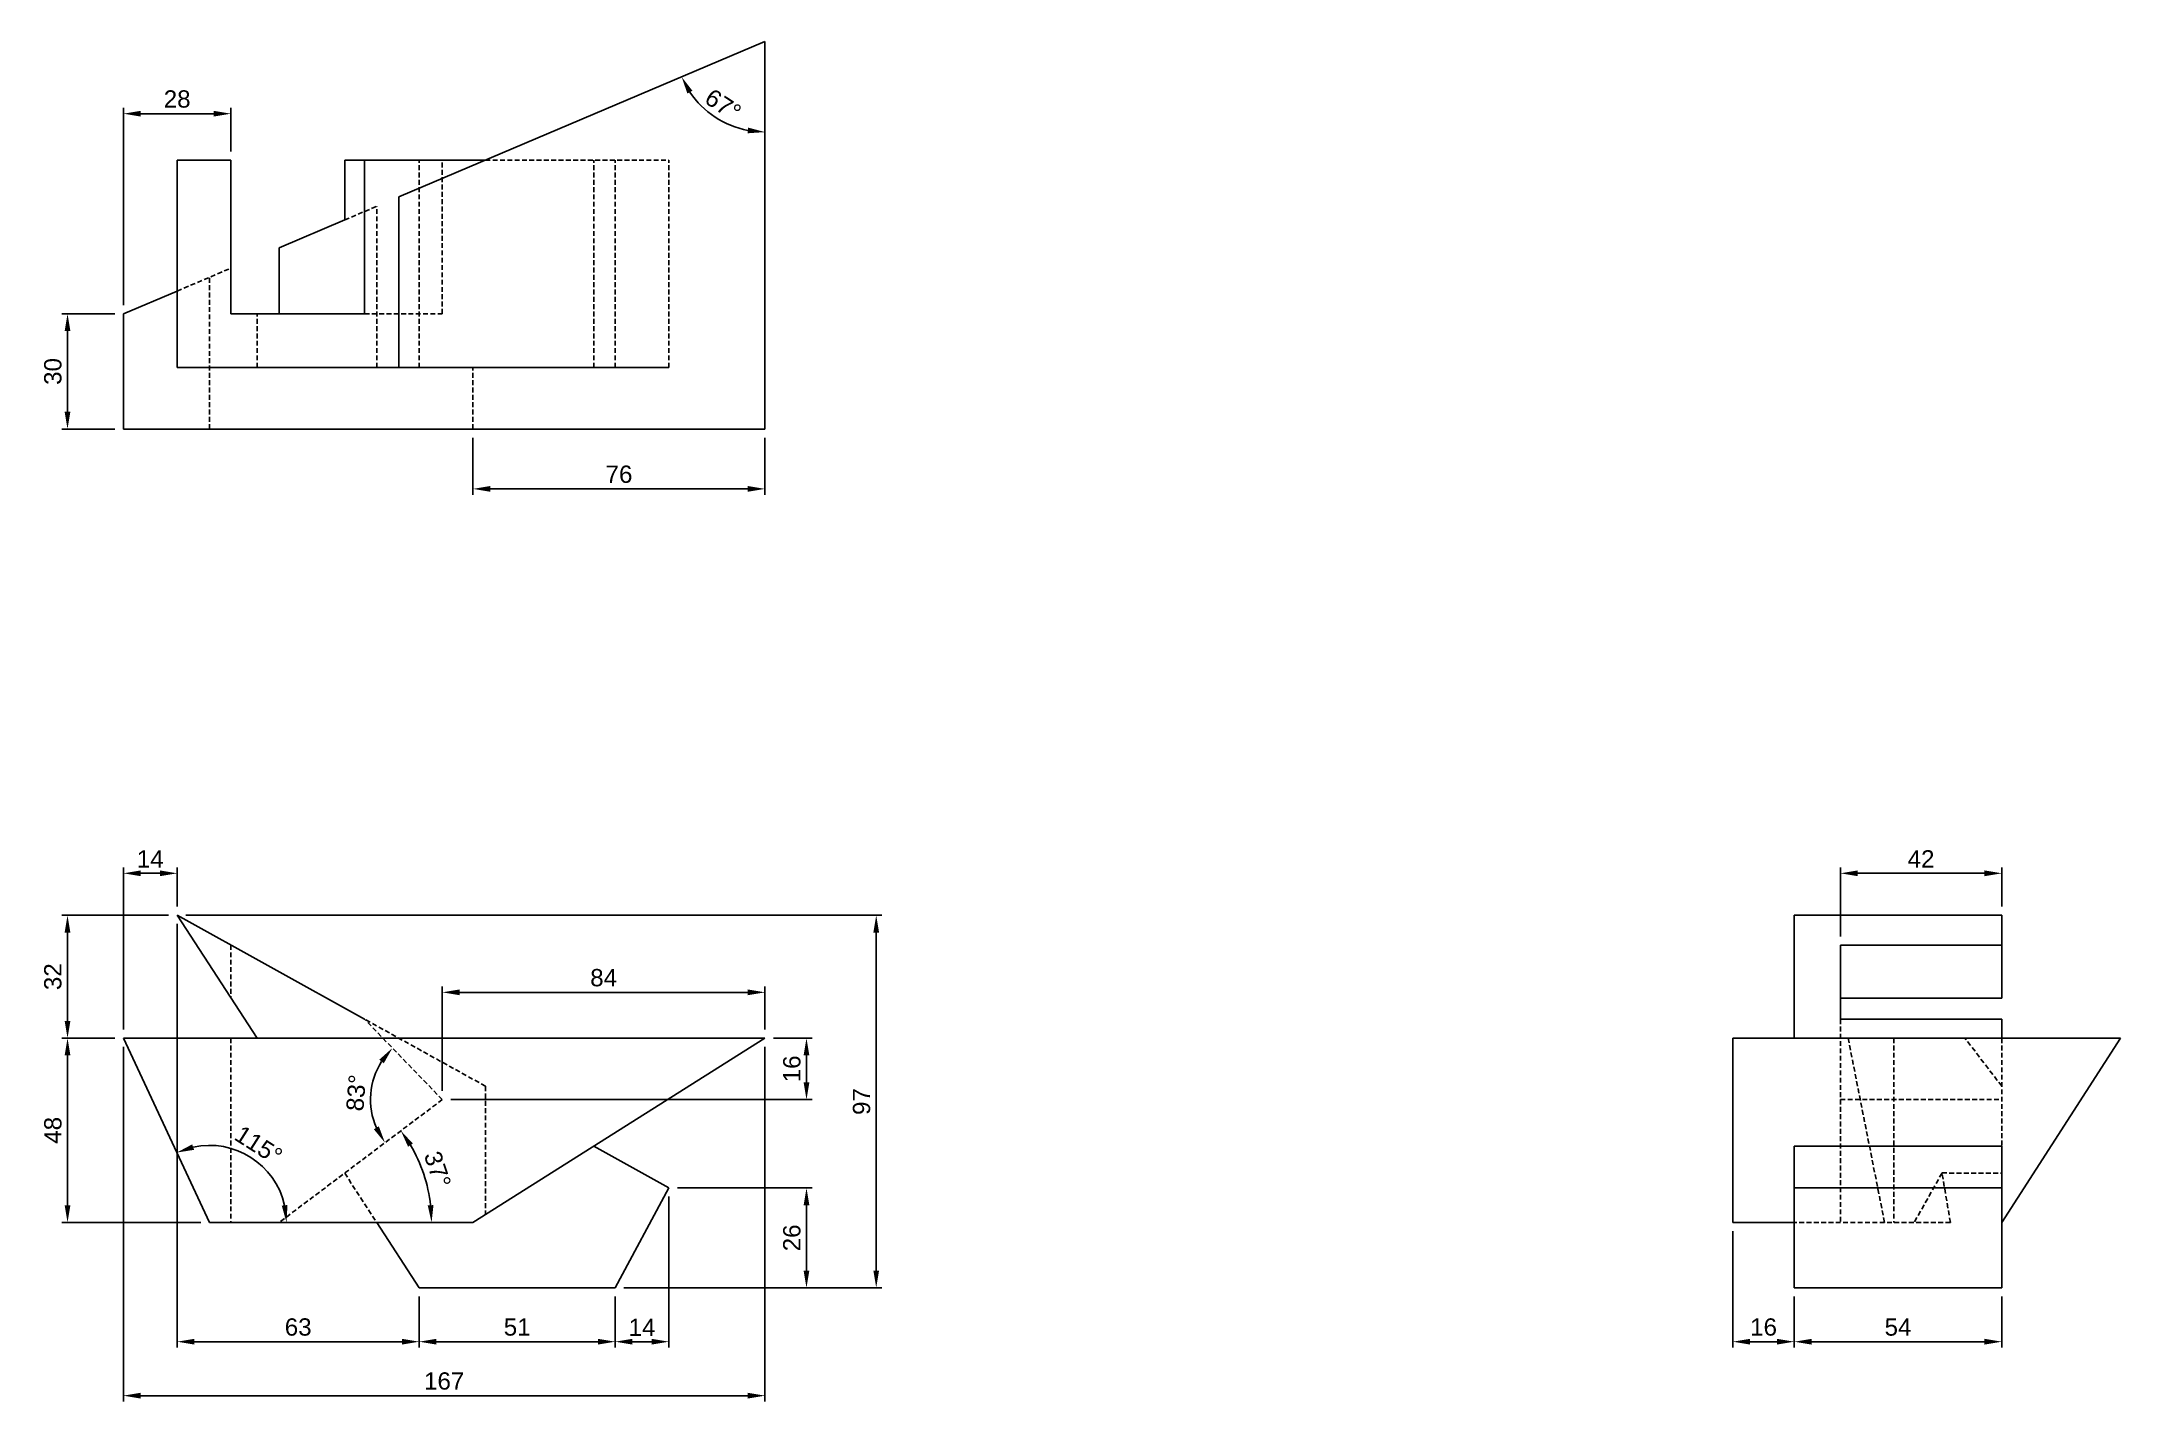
# Model space of a CAD drawing. Header units: millimetres. Extents: x 107 to 648, y 30 to 384.
import ezdxf

# ---------------------------------------------------------------- set-up
doc = ezdxf.new("R2010")
doc.units = ezdxf.units.MM
doc.header["$LTSCALE"] = 0.2
doc.linetypes.add('HIDDEN', pattern=[9.525, 6.35, -3.175])
for name, color, linetype in [('dim', 1, 'Continuous'), ('hidden', 2, 'HIDDEN'), ('model', 7, 'Continuous')]:
    doc.layers.add(name, color=color, linetype=linetype)
doc.styles.get("Standard").update_dxf_attribs({"font": 'arial.ttf'})
doc.dimstyles.new('dim1', dxfattribs={"dimscale": 1.5, "dimtxt": 3, "dimasz": 3, "dimexe": 1, "dimexo": 1.5, "dimgap": 1, "dimtad": 1, "dimtoh": 1, "dimtxsty": 'Standard', "dimcen": 0, "dimadec": 0, "dimazin": 0, "dimtfac": 1, "dimtmove": 0, "dimatfit": 3, "dimfxl": 1, "dimarcsym": 0})

# ---------------------------------------------------------------- blocks, each defined once
blk = doc.blocks.new('*D1')
at = {"layer": 'Defpoints', "color": 0, "transparency": 16777216}
for p in [(128.04, 365.24), (156.04, 353.13), (128.04, 313.13)]:
    blk.add_point(p, dxfattribs=at)
at = {"layer": 'dim', "color": 0, "lineweight": -2, "transparency": 16777216}
for p, q in [((128.04, 315.38), (128.04, 366.74)), ((151.54, 365.24), (132.54, 365.24)), ((156.04, 355.38), (156.04, 366.74))]:
    blk.add_line(p, q, dxfattribs=at)
at = {"layer": 'dim', "color": 0, "transparency": 16777216}
for points in [[(132.54, 365.99), (132.54, 364.49), (128.04, 365.24)], [(151.54, 365.99), (151.54, 364.49), (156.04, 365.24)]]:
    blk.add_solid(points, dxfattribs=at)
at = {"layer": 'dim', "color": 0, "transparency": 16777216, "insert": (142.04, 369.04), "char_height": 4.5, "attachment_point": 5}
blk.add_mtext('28', dxfattribs=at)
blk = doc.blocks.new('*D2')
at = {"layer": 'Defpoints', "color": 0, "transparency": 16777216}
for p in [(128.04, 313.13), (113.5, 283.13), (128.04, 283.13)]:
    blk.add_point(p, dxfattribs=at)
at = {"layer": 'dim', "color": 0, "lineweight": -2, "transparency": 16777216}
for p, q in [((125.79, 313.13), (112, 313.13)), ((113.5, 308.63), (113.5, 287.63)), ((125.79, 283.13), (112, 283.13))]:
    blk.add_line(p, q, dxfattribs=at)
at = {"layer": 'dim', "color": 0, "transparency": 16777216}
for points in [[(112.75, 308.63), (114.25, 308.63), (113.5, 313.13)], [(112.75, 287.63), (114.25, 287.63), (113.5, 283.13)]]:
    blk.add_solid(points, dxfattribs=at)
at = {"layer": 'dim', "color": 0, "transparency": 16777216, "insert": (109.7, 298.13), "char_height": 4.5, "attachment_point": 5, "rotation": 90}
blk.add_mtext('30', dxfattribs=at)
blk = doc.blocks.new('*D3')
at = {"layer": 'Defpoints', "color": 0, "transparency": 16777216}
for p in [(219.04, 283.13), (295.04, 283.13), (295.04, 267.55)]:
    blk.add_point(p, dxfattribs=at)
at = {"layer": 'dim', "color": 0, "lineweight": -2, "transparency": 16777216}
for p, q in [((219.04, 280.88), (219.04, 266.05)), ((295.04, 280.88), (295.04, 266.05)), ((223.54, 267.55), (290.54, 267.55))]:
    blk.add_line(p, q, dxfattribs=at)
at = {"layer": 'dim', "color": 0, "transparency": 16777216}
for points in [[(223.54, 268.3), (223.54, 266.8), (219.04, 267.55)], [(290.54, 268.3), (290.54, 266.8), (295.04, 267.55)]]:
    blk.add_solid(points, dxfattribs=at)
at = {"layer": 'dim', "color": 0, "transparency": 16777216, "insert": (257.04, 271.35), "char_height": 4.5, "attachment_point": 5}
blk.add_mtext('76', dxfattribs=at)
blk = doc.blocks.new('*D4')
at = {"layer": 'Defpoints', "color": 0, "transparency": 16777216}
for p in [(142.04, 156.55), (256.04, 59.55), (323.99, 59.55)]:
    blk.add_point(p, dxfattribs=at)
at = {"layer": 'dim', "color": 0, "lineweight": -2, "transparency": 16777216}
for p, q in [((144.29, 156.55), (325.49, 156.55)), ((323.99, 152.05), (323.99, 64.05)), ((258.29, 59.55), (325.49, 59.55))]:
    blk.add_line(p, q, dxfattribs=at)
at = {"layer": 'dim', "color": 0, "transparency": 16777216}
for points in [[(323.24, 152.05), (324.74, 152.05), (323.99, 156.55)], [(323.24, 64.05), (324.74, 64.05), (323.99, 59.55)]]:
    blk.add_solid(points, dxfattribs=at)
at = {"layer": 'dim', "color": 0, "transparency": 16777216, "insert": (320.19, 108.05), "char_height": 4.5, "attachment_point": 5, "rotation": 90}
blk.add_mtext('97', dxfattribs=at)
blk = doc.blocks.new('*D5')
at = {"layer": 'Defpoints', "color": 0, "transparency": 16777216}
for p in [(295.04, 124.55), (211.04, 108.55), (305.84, 108.55)]:
    blk.add_point(p, dxfattribs=at)
at = {"layer": 'dim', "color": 0, "lineweight": -2, "transparency": 16777216}
for p, q in [((297.29, 124.55), (307.34, 124.55)), ((305.84, 120.05), (305.84, 113.05)), ((213.29, 108.55), (307.34, 108.55))]:
    blk.add_line(p, q, dxfattribs=at)
at = {"layer": 'dim', "color": 0, "transparency": 16777216}
for points in [[(305.09, 120.05), (306.59, 120.05), (305.84, 124.55)], [(305.09, 113.05), (306.59, 113.05), (305.84, 108.55)]]:
    blk.add_solid(points, dxfattribs=at)
at = {"layer": 'dim', "color": 0, "transparency": 16777216, "insert": (302.04, 116.55), "char_height": 4.5, "attachment_point": 5, "rotation": 90}
blk.add_mtext('16', dxfattribs=at)
blk = doc.blocks.new('*D6')
at = {"layer": 'Defpoints', "color": 0, "transparency": 16777216}
for p in [(270.04, 85.55), (256.04, 59.55), (305.84, 59.55)]:
    blk.add_point(p, dxfattribs=at)
at = {"layer": 'dim', "color": 0, "lineweight": -2, "transparency": 16777216}
for p, q in [((272.29, 85.55), (307.34, 85.55)), ((305.84, 81.05), (305.84, 64.05)), ((258.29, 59.55), (307.34, 59.55))]:
    blk.add_line(p, q, dxfattribs=at)
at = {"layer": 'dim', "color": 0, "transparency": 16777216}
for points in [[(305.09, 81.05), (306.59, 81.05), (305.84, 85.55)], [(305.09, 64.05), (306.59, 64.05), (305.84, 59.55)]]:
    blk.add_solid(points, dxfattribs=at)
at = {"layer": 'dim', "color": 0, "transparency": 16777216, "insert": (302.04, 72.55), "char_height": 4.5, "attachment_point": 5, "rotation": 90}
blk.add_mtext('26', dxfattribs=at)
blk = doc.blocks.new('*D7')
at = {"layer": 'Defpoints', "color": 0, "transparency": 16777216}
for p in [(270.04, 85.55), (256.04, 59.55), (256.04, 45.52)]:
    blk.add_point(p, dxfattribs=at)
at = {"layer": 'dim', "color": 0, "lineweight": -2, "transparency": 16777216}
for p, q in [((270.04, 83.3), (270.04, 44.02)), ((256.04, 57.3), (256.04, 44.02)), ((265.54, 45.52), (260.54, 45.52))]:
    blk.add_line(p, q, dxfattribs=at)
at = {"layer": 'dim', "color": 0, "transparency": 16777216}
for points in [[(260.54, 46.27), (260.54, 44.77), (256.04, 45.52)], [(265.54, 46.27), (265.54, 44.77), (270.04, 45.52)]]:
    blk.add_solid(points, dxfattribs=at)
at = {"layer": 'dim', "color": 0, "transparency": 16777216, "insert": (263.04, 49.28), "char_height": 4.5, "attachment_point": 5}
blk.add_mtext('14', dxfattribs=at)
blk = doc.blocks.new('*D8')
at = {"layer": 'Defpoints', "color": 0, "transparency": 16777216}
for p in [(205.04, 59.55), (256.04, 59.55), (205.04, 45.52)]:
    blk.add_point(p, dxfattribs=at)
at = {"layer": 'dim', "color": 0, "lineweight": -2, "transparency": 16777216}
for p, q in [((205.04, 57.3), (205.04, 44.02)), ((256.04, 57.3), (256.04, 44.02)), ((251.54, 45.52), (209.54, 45.52))]:
    blk.add_line(p, q, dxfattribs=at)
at = {"layer": 'dim', "color": 0, "transparency": 16777216}
for points in [[(209.54, 46.27), (209.54, 44.77), (205.04, 45.52)], [(251.54, 46.27), (251.54, 44.77), (256.04, 45.52)]]:
    blk.add_solid(points, dxfattribs=at)
at = {"layer": 'dim', "color": 0, "transparency": 16777216, "insert": (230.54, 49.32), "char_height": 4.5, "attachment_point": 5}
blk.add_mtext('51', dxfattribs=at)
blk = doc.blocks.new('*D10')
at = {"layer": 'Defpoints', "color": 0, "transparency": 16777216}
for p in [(142.04, 156.55), (205.04, 59.55), (205.04, 45.52)]:
    blk.add_point(p, dxfattribs=at)
at = {"layer": 'dim', "color": 0, "lineweight": -2, "transparency": 16777216}
for p, q in [((142.04, 154.3), (142.04, 44.02)), ((205.04, 57.3), (205.04, 44.02)), ((146.54, 45.52), (200.54, 45.52))]:
    blk.add_line(p, q, dxfattribs=at)
at = {"layer": 'dim', "color": 0, "transparency": 16777216}
for points in [[(146.54, 46.27), (146.54, 44.77), (142.04, 45.52)], [(200.54, 46.27), (200.54, 44.77), (205.04, 45.52)]]:
    blk.add_solid(points, dxfattribs=at)
at = {"layer": 'dim', "color": 0, "transparency": 16777216, "insert": (173.54, 49.32), "char_height": 4.5, "attachment_point": 5}
blk.add_mtext('63', dxfattribs=at)
blk = doc.blocks.new('*D11')
at = {"layer": 'Defpoints', "color": 0, "transparency": 16777216}
for p in [(113.5, 124.55), (128.04, 124.55), (150.42, 76.55)]:
    blk.add_point(p, dxfattribs=at)
at = {"layer": 'dim', "color": 0, "lineweight": -2, "transparency": 16777216}
for p, q in [((125.79, 124.55), (112, 124.55)), ((113.5, 81.05), (113.5, 120.05)), ((148.17, 76.55), (112, 76.55))]:
    blk.add_line(p, q, dxfattribs=at)
at = {"layer": 'dim', "color": 0, "transparency": 16777216}
for points in [[(112.75, 120.05), (114.25, 120.05), (113.5, 124.55)], [(112.75, 81.05), (114.25, 81.05), (113.5, 76.55)]]:
    blk.add_solid(points, dxfattribs=at)
at = {"layer": 'dim', "color": 0, "transparency": 16777216, "insert": (109.71, 100.55), "char_height": 4.5, "attachment_point": 5, "rotation": 90}
blk.add_mtext('48', dxfattribs=at)
blk = doc.blocks.new('*D12')
at = {"layer": 'Defpoints', "color": 0, "transparency": 16777216}
for p in [(113.5, 156.55), (142.04, 156.55), (128.04, 124.55)]:
    blk.add_point(p, dxfattribs=at)
at = {"layer": 'dim', "color": 0, "lineweight": -2, "transparency": 16777216}
for p, q in [((139.79, 156.55), (112, 156.55)), ((113.5, 129.05), (113.5, 152.05)), ((125.79, 124.55), (112, 124.55))]:
    blk.add_line(p, q, dxfattribs=at)
at = {"layer": 'dim', "color": 0, "transparency": 16777216}
for points in [[(112.75, 152.05), (114.25, 152.05), (113.5, 156.55)], [(112.75, 129.05), (114.25, 129.05), (113.5, 124.55)]]:
    blk.add_solid(points, dxfattribs=at)
at = {"layer": 'dim', "color": 0, "transparency": 16777216, "insert": (109.7, 140.55), "char_height": 4.5, "attachment_point": 5, "rotation": 90}
blk.add_mtext('32', dxfattribs=at)
blk = doc.blocks.new('*D13')
at = {"layer": 'Defpoints', "color": 0, "transparency": 16777216}
for p in [(142.04, 167.47), (142.04, 156.55), (128.04, 124.55)]:
    blk.add_point(p, dxfattribs=at)
at = {"layer": 'dim', "color": 0, "lineweight": -2, "transparency": 16777216}
for p, q in [((128.04, 126.8), (128.04, 168.97)), ((142.04, 158.8), (142.04, 168.97)), ((132.54, 167.47), (137.54, 167.47))]:
    blk.add_line(p, q, dxfattribs=at)
at = {"layer": 'dim', "color": 0, "transparency": 16777216}
for points in [[(132.54, 168.22), (132.54, 166.72), (128.04, 167.47)], [(137.54, 168.22), (137.54, 166.72), (142.04, 167.47)]]:
    blk.add_solid(points, dxfattribs=at)
at = {"layer": 'dim', "color": 0, "transparency": 16777216, "insert": (135.04, 171.23), "char_height": 4.5, "attachment_point": 5}
blk.add_mtext('14', dxfattribs=at)
blk = doc.blocks.new('*D14')
at = {"layer": 'Defpoints', "color": 0, "transparency": 16777216}
for p in [(128.04, 124.55), (295.04, 124.55), (295.04, 31.47)]:
    blk.add_point(p, dxfattribs=at)
at = {"layer": 'dim', "color": 0, "lineweight": -2, "transparency": 16777216}
for p, q in [((128.04, 122.3), (128.04, 29.97)), ((295.04, 122.3), (295.04, 29.97)), ((132.54, 31.47), (290.54, 31.47))]:
    blk.add_line(p, q, dxfattribs=at)
at = {"layer": 'dim', "color": 0, "transparency": 16777216}
for points in [[(132.54, 32.22), (132.54, 30.72), (128.04, 31.47)], [(290.54, 32.22), (290.54, 30.72), (295.04, 31.47)]]:
    blk.add_solid(points, dxfattribs=at)
at = {"layer": 'dim', "color": 0, "transparency": 16777216, "insert": (211.54, 35.27), "char_height": 4.5, "attachment_point": 5}
blk.add_mtext('167', dxfattribs=at)
blk = doc.blocks.new('*D15')
at = {"layer": 'Defpoints', "color": 0, "transparency": 16777216}
for p in [(295.04, 136.48), (295.04, 124.55), (211.04, 108.55)]:
    blk.add_point(p, dxfattribs=at)
at = {"layer": 'dim', "color": 0, "lineweight": -2, "transparency": 16777216}
for p, q in [((211.04, 110.8), (211.04, 137.98)), ((215.54, 136.48), (290.54, 136.48)), ((295.04, 126.8), (295.04, 137.98))]:
    blk.add_line(p, q, dxfattribs=at)
at = {"layer": 'dim', "color": 0, "transparency": 16777216}
for points in [[(215.54, 137.23), (215.54, 135.73), (211.04, 136.48)], [(290.54, 137.23), (290.54, 135.73), (295.04, 136.48)]]:
    blk.add_solid(points, dxfattribs=at)
at = {"layer": 'dim', "color": 0, "transparency": 16777216, "insert": (253.04, 140.27), "char_height": 4.5, "attachment_point": 5}
blk.add_mtext('84', dxfattribs=at)
blk = doc.blocks.new('*D16')
at = {"layer": 'Defpoints', "color": 0, "transparency": 16777216}
for p in [(616.94, 167.47), (616.94, 156.55), (574.94, 148.79)]:
    blk.add_point(p, dxfattribs=at)
at = {"layer": 'dim', "color": 0, "lineweight": -2, "transparency": 16777216}
for p, q in [((574.94, 151.04), (574.94, 168.97)), ((616.94, 158.8), (616.94, 168.97)), ((579.44, 167.47), (612.44, 167.47))]:
    blk.add_line(p, q, dxfattribs=at)
at = {"layer": 'dim', "color": 0, "transparency": 16777216}
for points in [[(579.44, 168.22), (579.44, 166.72), (574.94, 167.47)], [(612.44, 168.22), (612.44, 166.72), (616.94, 167.47)]]:
    blk.add_solid(points, dxfattribs=at)
at = {"layer": 'dim', "color": 0, "transparency": 16777216, "insert": (595.94, 171.23), "char_height": 4.5, "attachment_point": 5}
blk.add_mtext('42', dxfattribs=at)
blk = doc.blocks.new('*D17')
at = {"layer": 'Defpoints', "color": 0, "transparency": 16777216}
for p in [(546.94, 76.55), (562.94, 59.55), (562.94, 45.52)]:
    blk.add_point(p, dxfattribs=at)
at = {"layer": 'dim', "color": 0, "lineweight": -2, "transparency": 16777216}
for p, q in [((546.94, 74.3), (546.94, 44.02)), ((562.94, 57.3), (562.94, 44.02)), ((551.44, 45.52), (558.44, 45.52))]:
    blk.add_line(p, q, dxfattribs=at)
at = {"layer": 'dim', "color": 0, "transparency": 16777216}
for points in [[(551.44, 46.27), (551.44, 44.77), (546.94, 45.52)], [(558.44, 46.27), (558.44, 44.77), (562.94, 45.52)]]:
    blk.add_solid(points, dxfattribs=at)
at = {"layer": 'dim', "color": 0, "transparency": 16777216, "insert": (554.94, 49.32), "char_height": 4.5, "attachment_point": 5}
blk.add_mtext('16', dxfattribs=at)
blk = doc.blocks.new('*D18')
at = {"layer": 'Defpoints', "color": 0, "transparency": 16777216}
for p in [(562.94, 59.55), (616.94, 59.55), (616.94, 45.52)]:
    blk.add_point(p, dxfattribs=at)
at = {"layer": 'dim', "color": 0, "lineweight": -2, "transparency": 16777216}
for p, q in [((562.94, 57.3), (562.94, 44.02)), ((616.94, 57.3), (616.94, 44.02)), ((567.44, 45.52), (612.44, 45.52))]:
    blk.add_line(p, q, dxfattribs=at)
at = {"layer": 'dim', "color": 0, "transparency": 16777216}
for points in [[(567.44, 46.27), (567.44, 44.77), (562.94, 45.52)], [(612.44, 46.27), (612.44, 44.77), (616.94, 45.52)]]:
    blk.add_solid(points, dxfattribs=at)
at = {"layer": 'dim', "color": 0, "transparency": 16777216, "insert": (589.94, 49.31), "char_height": 4.5, "attachment_point": 5}
blk.add_mtext('54', dxfattribs=at)
blk = doc.blocks.new('*D19')
at = {"layer": 'Defpoints', "color": 0, "transparency": 16777216}
for p in [(295.04, 384.02), (295.04, 384.02), (278.47, 367.26), (295.04, 353.13), (199.73, 343.56)]:
    blk.add_point(p, dxfattribs=at)
at = {"layer": 'dim', "color": 0, "lineweight": -2, "transparency": 16777216}
blk.add_arc((295.04, 384.02), 23.57, 213.9579, 259.0421, dxfattribs=at)
at = {"layer": 'dim', "color": 0, "transparency": 16777216}
for points in [[(274.83, 370.5), (276.15, 371.21), (273.35, 374.81)], [(290.63, 361.63), (290.49, 360.14), (295.04, 360.45)]]:
    blk.add_solid(points, dxfattribs=at)
at = {"layer": 'dim', "color": 0, "transparency": 16777216, "insert": (284.13, 367.54), "char_height": 4.5, "attachment_point": 5, "rotation": 326.5}
blk.add_mtext('67°', dxfattribs=at)
blk = doc.blocks.new('*D20')
at = {"layer": 'Defpoints', "color": 0, "transparency": 16777216}
for p in [(190.81, 129.5), (193.32, 114.42), (211.04, 108.55), (211.04, 108.55), (168.57, 76.55)]:
    blk.add_point(p, dxfattribs=at)
at = {"layer": 'dim', "color": 0, "lineweight": -2, "transparency": 16777216}
blk.add_arc((211.04, 108.55), 18.66, 147.8479, 203.1521, dxfattribs=at)
at = {"layer": 'dim', "color": 0, "transparency": 16777216}
for points in [[(194.65, 118.96), (195.82, 118.01), (198.07, 121.98)], [(194.53, 101.59), (193.23, 100.84), (196.13, 97.32)]]:
    blk.add_solid(points, dxfattribs=at)
at = {"layer": 'dim', "color": 0, "transparency": 16777216, "insert": (188.64, 110.31), "char_height": 4.5, "attachment_point": 5, "rotation": 85.5}
blk.add_mtext('83°', dxfattribs=at)
blk = doc.blocks.new('*D21')
at = {"layer": 'Defpoints', "color": 0, "transparency": 16777216}
for p in [(128.04, 124.55), (166.18, 89.01), (150.42, 76.55), (150.42, 76.55), (219.04, 76.55)]:
    blk.add_point(p, dxfattribs=at)
at = {"layer": 'dim', "color": 0, "lineweight": -2, "transparency": 16777216}
blk.add_arc((150.42, 76.55), 20.09, 12.8621, 102.1379, dxfattribs=at)
at = {"layer": 'dim', "color": 0, "transparency": 16777216}
for points in [[(146.44, 95.48), (145.96, 96.9), (141.93, 94.76)], [(170.75, 81.11), (169.26, 80.94), (170.51, 76.55)]]:
    blk.add_solid(points, dxfattribs=at)
at = {"layer": 'dim', "color": 0, "transparency": 16777216, "insert": (163.25, 96.7), "char_height": 4.5, "attachment_point": 5, "rotation": 327.5}
blk.add_mtext('115°', dxfattribs=at)
blk = doc.blocks.new('*D22')
at = {"layer": 'Defpoints', "color": 0, "transparency": 16777216}
for p in [(211.04, 108.55), (207.34, 85.03), (150.42, 76.55), (168.57, 76.55), (219.04, 76.55)]:
    blk.add_point(p, dxfattribs=at)
at = {"layer": 'dim', "color": 0, "lineweight": -2, "transparency": 16777216}
blk.add_arc((168.57, 76.55), 39.69, 6.5, 30.5, dxfattribs=at)
at = {"layer": 'dim', "color": 0, "transparency": 16777216}
for points in [[(202.14, 96.28), (203.39, 97.11), (200.27, 100.44)], [(208.75, 81.09), (207.26, 81), (208.26, 76.55)]]:
    blk.add_solid(points, dxfattribs=at)
at = {"layer": 'dim', "color": 0, "transparency": 16777216, "insert": (209.81, 90.35), "char_height": 4.5, "attachment_point": 5, "rotation": 288.5}
blk.add_mtext('37°', dxfattribs=at)

msp = doc.modelspace()

# ---------------------------------------------------------------- linework, layer by layer
msp.add_line((199.728, 299.132), (270.038, 299.132))
at = {"layer": 'hidden'}
for p, q in [((205.038, 299.132), (205.038, 353.132)), ((211.038, 313.132), (211.038, 353.132)), ((222.272, 353.132), (270.038, 353.132)), ((250.472, 299.132), (250.472, 353.132)), ((256.038, 299.132), (256.038, 353.132)), ((270.038, 299.132), (270.038, 353.132)), ((185.643, 337.584), (193.997, 341.13)), ((193.997, 299.132), (193.997, 341.13)), ((142.038, 319.075), (156.038, 325.018)), ((150.421, 283.132), (150.421, 322.633)), ((162.822, 299.132), (162.822, 313.132)), ((190.81, 313.132), (211.038, 313.132)), ((219.038, 283.132), (219.038, 299.132)), ((156.038, 148.785), (156.038, 134.995)), ((156.038, 124.551), (156.038, 76.551)), ((211.038, 108.551), (190.81, 129.498)), ((222.272, 112.046), (190.81, 129.498)), ((574.939, 129.498), (574.939, 76.551)), ((576.939, 124.551), (586.439, 76.551)), ((588.824, 124.551), (588.824, 76.551)), ((616.939, 112.046), (607.369, 124.551)), ((616.939, 124.551), (616.939, 96.404)), ((211.038, 108.551), (168.573, 76.551)), ((222.272, 112.046), (222.272, 78.594)), ((574.939, 108.551), (616.939, 108.551)), ((185.643, 89.414), (193.997, 76.551)), ((601.39, 89.446), (594.144, 76.551)), ((601.39, 89.446), (616.939, 89.414)), ((603.584, 76.551), (601.39, 89.446)), ((603.584, 76.551), (562.939, 76.551))]:
    msp.add_line(p, q, dxfattribs=at)
at = {"layer": 'model'}
for p, q in [((199.728, 343.563), (295.038, 384.02)), ((295.038, 353.132), (295.038, 384.02)), ((142.038, 299.132), (142.038, 353.132)), ((156.038, 353.132), (142.038, 353.132)), ((156.038, 313.132), (156.038, 353.132)), ((222.272, 353.132), (185.643, 353.132)), ((185.643, 337.584), (185.643, 353.132)), ((190.81, 313.132), (190.81, 353.132)), ((295.038, 299.132), (295.038, 353.132)), ((199.728, 299.132), (199.728, 343.563)), ((168.573, 330.338), (185.643, 337.584)), ((168.573, 313.132), (168.573, 330.338)), ((128.038, 313.132), (142.038, 319.075)), ((128.038, 283.132), (128.038, 313.132)), ((156.038, 313.132), (190.81, 313.132)), ((128.038, 283.132), (128.038, 299.132)), ((142.038, 299.132), (199.728, 299.132)), ((295.038, 283.132), (295.038, 299.132)), ((128.038, 283.132), (295.038, 283.132)), ((190.81, 129.498), (142.038, 156.551)), ((162.822, 124.551), (142.038, 156.551)), ((562.939, 156.551), (562.939, 124.551)), ((562.939, 156.551), (616.939, 156.551)), ((616.939, 156.551), (616.939, 134.995)), ((574.939, 148.785), (574.939, 129.498)), ((574.939, 148.785), (616.939, 148.785)), ((574.939, 134.995), (616.939, 134.995)), ((128.038, 124.551), (295.038, 124.551)), ((128.038, 124.551), (150.421, 76.551)), ((295.038, 124.551), (211.038, 124.551)), ((219.038, 76.551), (295.038, 124.551)), ((546.939, 124.551), (647.826, 124.551)), ((546.939, 124.551), (546.939, 76.551)), ((574.939, 129.498), (616.939, 129.498)), ((616.939, 129.498), (616.939, 124.551)), ((616.939, 76.551), (647.826, 124.551)), ((270.038, 85.551), (250.472, 96.404)), ((562.939, 96.404), (616.939, 96.404)), ((562.939, 76.551), (562.939, 96.404)), ((616.939, 96.404), (616.939, 59.551)), ((256.038, 59.551), (270.038, 85.551)), ((562.939, 85.551), (616.939, 85.551)), ((150.421, 76.551), (219.038, 76.551)), ((205.038, 59.551), (193.997, 76.551)), ((546.939, 76.551), (562.939, 76.551)), ((562.939, 76.551), (562.939, 59.551)), ((256.038, 59.551), (205.038, 59.551)), ((562.939, 59.551), (616.939, 59.551))]:
    msp.add_line(p, q, dxfattribs=at)

# ---------------------------------------------------------------- dimensions: what is measured, and where the dimension line sits
at = {"layer": 'dim'}
for base, line1, line2, picture, middle in [((278.472, 367.26), ((295.038, 353.132), (295.038, 384.02)), ((199.728, 343.563), (295.038, 384.02)), '*D19', (284.128, 367.536)), ((166.178, 89.01), ((150.421, 76.551), (219.038, 76.551)), ((128.038, 124.551), (150.421, 76.551)), '*D21', (163.255, 96.696)), ((193.321, 114.422), ((211.038, 108.551), (168.573, 76.551)), ((211.038, 108.551), (190.81, 129.498)), '*D20', (188.644, 110.313)), ((207.344, 85.028), ((211.038, 108.551), (168.573, 76.551)), ((150.421, 76.551), (219.038, 76.551)), '*D22', (209.812, 90.349))]:
    dim = msp.add_angular_dim_2l(base=base, line1=line1, line2=line2, dimstyle='dim1', dxfattribs=at)
    dim.commit()
    dim.dimension.update_dxf_attribs({"geometry": picture, "text_midpoint": middle})
for base, p1, p2, picture, middle in [((128.038, 365.242), (156.038, 353.132), (128.038, 313.132), '*D1', (142.038, 369.04)), ((295.038, 267.549), (219.038, 283.132), (295.038, 283.132), '*D3', (257.038, 271.347)), ((142.038, 167.474), (128.038, 124.551), (142.038, 156.551), '*D13', (135.038, 171.233)), ((616.939, 167.474), (574.939, 148.785), (616.939, 156.551), '*D16', (595.939, 171.233)), ((205.038, 45.52), (142.038, 156.551), (205.038, 59.551), '*D10', (173.538, 49.319)), ((295.038, 136.476), (211.038, 108.551), (295.038, 124.551), '*D15', (253.038, 140.273)), ((295.038, 31.468), (128.038, 124.551), (295.038, 124.551), '*D14', (211.538, 35.266)), ((256.038, 45.52), (270.038, 85.551), (256.038, 59.551), '*D7', (263.038, 49.279)), ((562.939, 45.52), (546.939, 76.551), (562.939, 59.551), '*D17', (554.939, 49.317)), ((205.038, 45.52), (256.038, 59.551), (205.038, 59.551), '*D8', (230.538, 49.317)), ((616.939, 45.52), (562.939, 59.551), (616.939, 59.551), '*D18', (589.939, 49.308))]:
    dim = msp.add_linear_dim(base=base, p1=p1, p2=p2, dimstyle='dim1', dxfattribs=at)
    dim.commit()
    dim.dimension.update_dxf_attribs({"geometry": picture, "text_midpoint": middle})
for base, p1, p2, picture, middle in [((113.503, 283.132), (128.038, 313.132), (128.038, 283.132), '*D2', (109.704, 298.132)), ((113.503, 156.551), (128.038, 124.551), (142.038, 156.551), '*D12', (109.704, 140.551)), ((323.988, 59.551), (142.038, 156.551), (256.038, 59.551), '*D4', (320.19, 108.051)), ((113.503, 124.551), (150.421, 76.551), (128.038, 124.551), '*D11', (109.705, 100.551)), ((305.836, 108.551), (295.038, 124.551), (211.038, 108.551), '*D5', (302.038, 116.551)), ((305.836, 59.551), (270.038, 85.551), (256.038, 59.551), '*D6', (302.038, 72.551))]:
    dim = msp.add_linear_dim(base=base, p1=p1, p2=p2, angle=90, dimstyle='dim1', dxfattribs=at)
    dim.commit()
    dim.dimension.update_dxf_attribs({"geometry": picture, "text_midpoint": middle})

doc.saveas('drawing.dxf')
